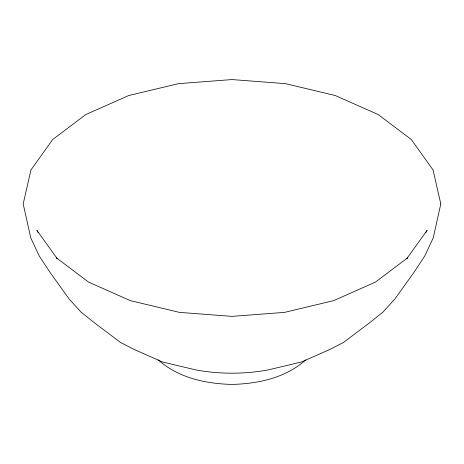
<?xml version="1.0" encoding="UTF-8"?>
<svg xmlns="http://www.w3.org/2000/svg" width="464" height="464" viewBox="0 0 464 464"><rect width="100%" height="100%" fill="white"/><g stroke="black" fill="none" stroke-linecap="round" stroke-linejoin="round"><path stroke-width="0.7" d="M425.975 232.452L427.106 230.335L406.928 258.46L407.398 257.996L375.451 282.083L333.622 300.643L284.6 312.365L232 316.367L179.4 312.365L130.378 300.643L88.549 282.083L56.602 257.996L57.072 258.46L36.894 230.335L38.025 232.452M305.805 359.82C285.818 377.887 258.233 383.757 232 384.424C205.767 383.757 178.182 377.887 158.195 359.82M440.8 203.899L433.225 237.904L424.74 256.006L413.697 272.768L394.905 298.961L382.841 312.231L368.764 323.42L343.667 342.304L330.687 349.079L301.78 361.885L268.122 369.936C244.371 374.274 219.629 374.274 195.878 369.936L162.22 361.885L133.313 349.079L120.333 342.304L95.236 323.42L81.159 312.231L69.095 298.961L50.303 272.768L39.26 256.006L30.775 237.904L23.2 203.899L30.96 169.952L52.67 139.536L85.805 114.544L128.621 95.572L178.489 83.648L232 79.576L285.511 83.648L335.379 95.572L378.195 114.544L411.33 139.536L433.04 169.952L440.8 203.899"/></g></svg>
